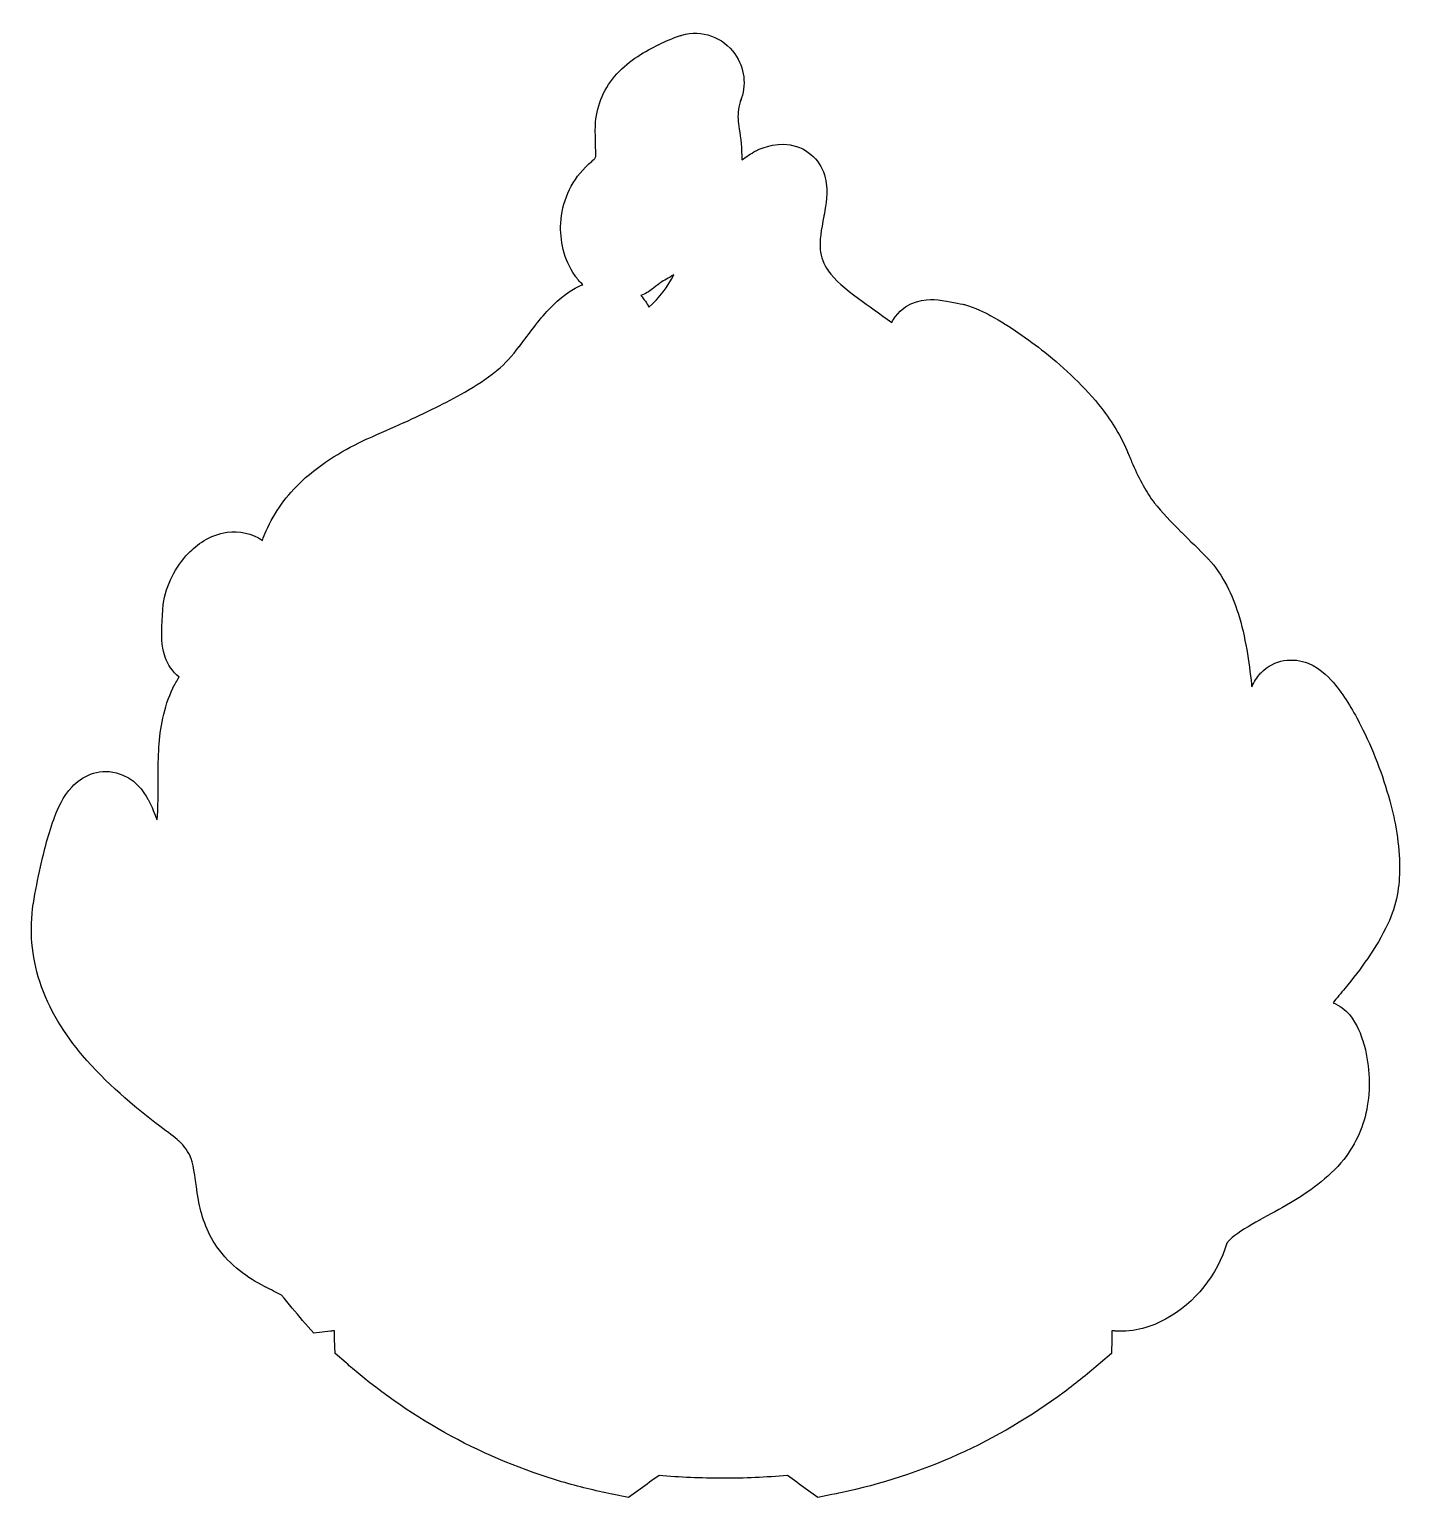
# Model space of a CAD drawing. Header units: millimetres. Extents: x 41 to 168, y 93 to 230.
import ezdxf

# ---------------------------------------------------------------- set-up
doc = ezdxf.new("R2010")
doc.units = ezdxf.units.MM
doc.layers.add('Board-outline', color=7, linetype='CONTINUOUS')

msp = doc.modelspace()

# ---------------------------------------------------------------- linework, layer by layer
at = {"layer": 'Board-outline', "color": 7}
for points in [[(101.600174, 229.262752), (101.664994, 229.284657), (101.731012, 229.303563)], [(99.587794, 228.431507), (99.605199, 228.439912), (99.622904, 228.448316)], [(107.181185, 223.199503), (107.2319, 223.333942)], [(106.961221, 221.523518), (106.96245, 221.507615), (106.96368, 221.491709)], [(108.603054, 218.543058), (108.621659, 218.552661), (108.640263, 218.561972)], [(92.788719, 217.03753), (92.796221, 217.045027), (92.803724, 217.052233)], [(93.582148, 217.761938), (93.617559, 217.80545), (93.654469, 217.847163)], [(93.750197, 218.04192), (93.751103, 218.051814), (93.75201, 218.062016)], [(114.929479, 212.520028), (114.925576, 212.497223), (114.921075, 212.474416)], [(114.590679, 209.419535), (114.592216, 209.403029), (114.593752, 209.386225)], [(115.325964, 207.43026), (115.330159, 207.424852), (115.334061, 207.419152)], [(91.818544, 206.955762), (91.817638, 206.956991), (91.817039, 206.95822)], [(99.791234, 206.333988), (99.778331, 206.325292), (99.765126, 206.317195)], [(99.098034, 205.798646), (99.05002, 205.759035), (99.000206, 205.721223)], [(118.126966, 204.834807), (118.128196, 204.833885)], [(125.14722, 204.732756), (125.152321, 204.732449), (125.157729, 204.732141)], [(89.214394, 203.640409), (89.224296, 203.651211), (89.234199, 203.662012)], [(127.8261, 204.30962), (127.908323, 204.293716), (127.989347, 204.273009)], [(130.380136, 203.263219), (130.406544, 203.249406), (130.432352, 203.23501)], [(86.640551, 200.370966), (86.649554, 200.382965), (86.658857, 200.394673)], [(135.430893, 199.852734), (135.437193, 199.84794), (135.4432, 199.842839)], [(84.441517, 198.050996), (84.385701, 198.004482)], [(140.739128, 194.609629), (140.740357, 194.608092), (140.741894, 194.606295)], [(75.930762, 193.314738), (75.935863, 193.317134), (75.940964, 193.319531)], [(72.497771, 191.788183), (72.509474, 191.793591), (72.521478, 191.798999)], [(143.173196, 190.450695), (143.150688, 190.506211)], [(143.624825, 189.403693), (143.62544, 189.402157)], [(66.450112, 187.877747), (66.450727, 187.878054)], [(145.60271, 185.87494), (145.606014, 185.870745), (145.60901, 185.866842)], [(148.121035, 183.141155), (148.122832, 183.139358)], [(55.901764, 181.155219), (55.91467, 181.168417), (55.927576, 181.181615)], [(150.568838, 180.697253), (150.596746, 180.668445), (150.624354, 180.639037)], [(53.570683, 176.295918), (53.576091, 176.358336), (53.584495, 176.420754)], [(153.386652, 175.619789), (153.387266, 175.617085), (153.388188, 175.614381)], [(53.442496, 174.181807), (53.44311, 174.215718), (53.444647, 174.249627)], [(155.506521, 170.048681), (155.517629, 170.060081), (155.528738, 170.071789)], [(154.637149, 169.000172), (154.637764, 168.99567), (154.638071, 168.990877)], [(162.372213, 169.005881), (162.393819, 168.980074), (162.415124, 168.953967)], [(164.765703, 165.215188), (164.770497, 165.205586), (164.77529, 165.195983)], [(53.171518, 163.144315), (53.171518, 163.144622)], [(52.160819, 158.331225), (52.171621, 158.31172), (52.18213, 158.291914)], [(53.079084, 157.569005), (53.079084, 157.575611), (53.079391, 157.58251)], [(167.47967, 158.173956), (167.481468, 158.167349), (167.483265, 158.160743)], [(43.518032, 156.749768), (43.527328, 156.773775), (43.536931, 156.797483)], [(52.948551, 156.541209), (52.957247, 156.521703), (52.965651, 156.502197)], [(42.176656, 152.027903), (42.179652, 152.041409), (42.182648, 152.054914)], [(168.391028, 151.939948), (168.391028, 151.935754), (168.391028, 151.931559)], [(41.510456, 148.602415), (41.51316, 148.62012), (41.515864, 148.637525)], [(164.998549, 135.806106), (165.008152, 135.776697), (165.016848, 135.74699)], [(46.084747, 134.514856), (46.08321, 134.516653), (46.081674, 134.518451)], [(55.021319, 126.581772), (55.01442, 126.588071), (55.007522, 126.594371)], [(56.157445, 124.955308), (56.152344, 124.969413), (56.147243, 124.98321)], [(158.259798, 120.823683), (158.257401, 120.821886), (158.254697, 120.820349)], [(155.416779, 119.237094), (155.431774, 119.245191)], [(63.030627, 113.027468), (63.011422, 113.037071), (62.992516, 113.046973)], [(69.119985, 108.907885), (67.556533, 108.728128), (66.520034, 109.911969)], [(146.663858, 110.020901), (146.654562, 110.016099), (146.645267, 110.010998)], [(70.554999, 105.952332), (69.527502, 106.821683), (69.493592, 108.166971)], [(141.661415, 108.166365), (141.627504, 106.830079), (140.611111, 105.961629)], [(141.962101, 108.920183), (141.919189, 108.923483), (141.876577, 108.928285)], [(97.867979, 94.228244), (96.785867, 93.441117)], [(115.677518, 93.720198), (114.36884, 93.441117), (113.287027, 94.228244)], [(95.262327, 93.766117), (95.246723, 93.769417)], [(96.785867, 93.441117), (95.266228, 93.76521)]]:
    msp.add_lwpolyline(points, dxfattribs=at)
msp.add_lwpolyline([(98.683314, 204.034437)], close=True, dxfattribs=at)
for points in [[(99.622904, 228.448316), (100.199169, 228.717668), (100.872606, 229.01719), (101.600174, 229.262752)], [(101.731012, 229.303563), (103.599001, 229.840358), (105.566503, 229.107175), (106.660234, 227.566063)], [(95.704673, 225.70372), (96.885749, 226.98441), (98.374915, 227.8454), (99.587794, 228.431507)], [(106.660234, 227.566063), (107.588055, 226.284692), (107.751525, 224.604491), (107.181185, 223.199503)], [(93.726202, 221.228829), (93.869768, 222.857515), (94.560092, 224.474304), (95.704673, 225.70372)], [(107.2319, 223.333942), (107.008246, 222.697052), (106.918359, 222.067373), (106.961221, 221.523518)], [(93.75201, 218.062016), (93.771437, 218.269696), (93.645798, 220.38762), (93.726202, 221.228829)], [(106.96368, 221.491709), (106.980756, 221.240899), (107.022639, 220.918244), (107.075012, 220.566543)], [(107.075012, 220.566543), (107.200426, 219.773838), (107.304532, 218.766781), (107.308479, 217.709719)], [(107.308479, 217.709719), (107.708922, 218.011759), (108.132077, 218.301468), (108.603054, 218.543058)], [(108.640263, 218.561972), (109.327574, 218.902531), (110.781684, 219.475698), (112.36944, 218.967388)], [(112.36944, 218.967388), (114.025658, 218.443174), (114.995893, 216.97304), (115.154543, 215.512192)], [(90.490656, 211.83943), (90.586505, 213.732981), (91.379578, 215.644397), (92.788719, 217.03753)], [(92.803724, 217.052233), (92.940128, 217.185213), (93.590394, 217.77206), (93.582148, 217.761938)], [(93.654469, 217.847163), (93.713349, 217.914178), (93.747896, 218.015377), (93.750197, 218.04192)], [(115.154543, 215.512192), (115.29951, 214.29244), (115.024506, 213.041926), (114.929479, 212.520028)], [(91.817039, 206.95822), (90.756316, 208.473132), (90.409839, 210.265773), (90.490656, 211.83943)], [(114.921075, 212.474416), (114.670668, 211.21045), (114.518046, 210.186604), (114.590679, 209.419535)], [(114.593752, 209.386225), (114.65018, 208.709362), (114.911762, 208.005403), (115.325964, 207.43026)], [(115.334061, 207.419152), (115.942037, 206.566801), (116.923587, 205.730535), (118.126966, 204.834807)], [(89.234199, 203.662012), (89.933004, 204.410224), (90.948303, 205.405734), (92.32389, 206.042598)], [(92.543253, 206.122721), (92.262255, 206.392594), (92.015538, 206.674983), (91.818544, 206.955762)], [(92.32389, 206.042598), (92.388581, 206.07257), (92.474125, 206.093943), (92.543253, 206.122721)], [(98.683314, 204.034426), (99.635559, 204.91862), (100.436209, 205.935271), (101.000282, 207.032291)], [(99.765126, 206.317195), (99.630099, 206.230747), (99.408911, 206.056594), (99.098034, 205.798646)], [(101.000282, 207.032291), (100.519805, 206.759546), (100.022109, 206.485181), (99.791234, 206.333988)], [(99.000206, 205.721223), (98.695592, 205.489155), (98.329581, 205.281193), (97.932198, 205.106645)], [(97.932198, 205.106645), (98.238605, 204.770077), (98.487886, 204.405113), (98.683314, 204.034437)], [(118.128196, 204.833885), (119.038199, 204.165773), (120.1263, 203.416497), (121.231091, 202.617445)], [(121.577391, 203.174406), (122.701802, 204.687257), (124.427046, 204.765548), (125.14722, 204.732756)], [(125.157729, 204.732141), (126.168574, 204.682557), (127.27217, 204.418234), (127.8261, 204.30962)], [(86.658857, 200.394673), (87.28217, 201.198468), (88.273168, 202.612732), (89.214394, 203.640409)], [(127.989347, 204.273009), (128.944895, 204.029532), (129.910743, 203.511579), (130.380136, 203.263219)], [(130.432352, 203.23501), (132.229245, 202.238242), (133.889875, 201.073334), (135.430893, 199.852734)], [(121.231091, 202.617445), (121.326407, 202.806291), (121.441483, 202.99249), (121.577391, 203.174406)], [(84.600863, 198.182434), (85.317702, 198.775635), (85.994635, 199.520686), (86.640551, 200.370966)], [(135.4432, 199.842839), (137.315441, 198.344002), (139.163808, 196.626182), (140.739128, 194.609629)], [(81.591294, 196.149947), (82.640585, 196.753016), (83.605383, 197.374047), (84.441517, 198.050996)], [(84.385701, 198.004482), (84.44987, 198.059065), (84.579846, 198.165241), (84.600863, 198.182434)], [(75.940964, 193.319531), (77.899358, 194.21386), (79.809642, 195.131265), (81.591294, 196.149947)], [(140.741894, 194.606295), (141.681246, 193.400387), (142.555195, 192.016604), (143.173196, 190.450695)], [(72.521478, 191.798999), (73.713683, 192.340966), (74.861263, 192.821424), (75.930762, 193.314738)], [(66.450727, 187.878054), (68.299901, 189.60747), (70.45244, 190.836975), (72.497771, 191.788183)], [(143.150688, 190.506211), (143.302861, 190.142076), (143.472986, 189.746678), (143.624825, 189.403693)], [(143.62544, 189.402157), (144.232326, 188.033692), (144.860115, 186.825044), (145.60271, 185.87494)], [(63.130856, 183.249212), (63.915743, 185.015713), (65.071188, 186.591418), (66.450112, 187.877747)], [(145.60901, 185.866842), (146.290152, 184.988997), (147.164694, 184.102071), (148.121035, 183.141155)], [(55.927576, 181.181615), (56.664654, 181.933996), (57.867947, 182.889377), (59.50821, 183.124975)], [(59.50821, 183.124975), (60.639768, 183.291744), (61.822268, 183.017196), (62.781554, 182.367558)], [(62.781554, 182.367558), (62.892879, 182.663576), (63.000693, 182.96135), (63.130856, 183.249212)], [(148.122832, 183.139358), (148.885461, 182.374409), (149.761676, 181.519596), (150.568838, 180.697253)], [(53.584495, 176.420754), (53.825728, 178.262568), (54.727133, 179.926367), (55.901764, 181.155219)], [(150.624354, 180.639037), (152.049831, 179.106619), (152.871153, 177.249255), (153.386652, 175.619789)], [(53.444647, 174.249627), (53.471041, 174.913752), (53.509263, 175.602109), (53.570683, 176.295918)], [(153.388188, 175.614381), (154.094299, 173.367016), (154.404968, 171.056236), (154.637149, 169.000172)], [(53.747985, 171.531442), (53.37934, 172.610058), (53.435239, 173.758408), (53.442496, 174.181807)], [(55.046158, 169.676307), (54.430615, 170.171704), (53.983, 170.834971), (53.747985, 171.531442)], [(155.528738, 170.071789), (156.747873, 171.328561), (158.520854, 171.517133), (159.899799, 170.950442)], [(159.899799, 170.950442), (161.194747, 170.42249), (161.991622, 169.454437), (162.372213, 169.005881)], [(54.478996, 168.651512), (54.647024, 169.011446), (54.850157, 169.340766), (55.046158, 169.676307)], [(154.662078, 168.753207), (154.865148, 169.193901), (155.118142, 169.639649), (155.506521, 170.048681)], [(53.171518, 163.144622), (53.27687, 164.891145), (53.612468, 166.821077), (54.478996, 168.651512)], [(154.638071, 168.990877), (154.646813, 168.911286), (154.653477, 168.833211), (154.662078, 168.753207)], [(162.415124, 168.953967), (163.405613, 167.732065), (164.15546, 166.398288), (164.765703, 165.215188)], [(164.77529, 165.195983), (165.909792, 162.957534), (166.820384, 160.601673), (167.47967, 158.173956)], [(53.079391, 157.58251), (53.125478, 159.045565), (53.062661, 161.365599), (53.171518, 163.144315)], [(45.110285, 159.483557), (45.949912, 160.396982), (47.472635, 161.233133), (49.238275, 160.772129)], [(49.238275, 160.772129), (50.909345, 160.343615), (51.80198, 158.991364), (52.160819, 158.331225)], [(43.536931, 156.797483), (43.790258, 157.426412), (44.241391, 158.543545), (45.110285, 159.483557)], [(52.18213, 158.291914), (52.49697, 157.691516), (52.83456, 156.794425), (52.948551, 156.541209)], [(53.015165, 156.395666), (53.025198, 156.57639), (53.050405, 156.748814), (53.058377, 156.930722)], [(53.058377, 156.930722), (53.065952, 157.111002), (53.073096, 157.347076), (53.079084, 157.569005)], [(167.483265, 158.160743), (167.993844, 156.246046), (168.393253, 154.131001), (168.391028, 151.939948)], [(42.182648, 152.054914), (42.511465, 153.511829), (42.90544, 155.150482), (43.518032, 156.749768)], [(52.965651, 156.502197), (52.98179, 156.464947), (52.999011, 156.432751), (53.015165, 156.395666)], [(41.515864, 148.637525), (41.706603, 149.797999), (41.94058, 150.935279), (42.176656, 152.027903)], [(168.391028, 151.931559), (168.38499, 150.340992), (168.144737, 148.473125), (167.288209, 146.732258)], [(42.104326, 141.398537), (41.34727, 143.711587), (41.145407, 146.202843), (41.510456, 148.602415)], [(167.288209, 146.732258), (166.22085, 144.468326), (164.732699, 142.474096), (163.325266, 140.768338)], [(46.081674, 134.518451), (44.451555, 136.44821), (42.957014, 138.759846), (42.104326, 141.398537)], [(163.325266, 140.768338), (162.936111, 140.291059), (162.567939, 139.851644), (162.208344, 139.417348)], [(162.208344, 139.417348), (162.828154, 139.14981), (163.366754, 138.760327), (163.728283, 138.31603)], [(163.728283, 138.31603), (164.477159, 137.403306), (164.817393, 136.368674), (164.998549, 135.806106)], [(165.016848, 135.74699), (165.585581, 133.847273), (165.731732, 131.800154), (165.394357, 129.812477)], [(53.263119, 127.945361), (50.803484, 129.828278), (48.252367, 131.95673), (46.084747, 134.514856)], [(165.394357, 129.812477), (165.096298, 128.05431), (164.361941, 126.313097), (163.202224, 124.863449)], [(55.007522, 126.594371), (54.637425, 126.932875), (54.0226, 127.351658), (53.263119, 127.945361)], [(56.147243, 124.98321), (55.944807, 125.534532), (55.551579, 126.102801), (55.021319, 126.581772)], [(56.846143, 121.119002), (56.537214, 122.865855), (56.45603, 124.166369), (56.157445, 124.955308)], [(163.202224, 124.863449), (161.769004, 123.061845), (159.850017, 121.766479), (158.259798, 120.823683)], [(58.568641, 116.738339), (57.580671, 118.139167), (57.086913, 119.726895), (56.846143, 121.119002)], [(158.254697, 120.820349), (157.300971, 120.257553), (156.284866, 119.716054), (155.416779, 119.237094)], [(155.431774, 119.245191), (154.3772, 118.655534), (153.468785, 118.127811), (152.832125, 117.592614)], [(152.832125, 117.592614), (152.458568, 117.272602), (152.336728, 117.023451), (152.352286, 117.074365)], [(62.992516, 113.046973), (61.469046, 113.838152), (59.77918, 115.002552), (58.568641, 116.738339)], [(152.352286, 117.074365), (151.464402, 114.164852), (149.410817, 111.517532), (146.663858, 110.020901)], [(64.546064, 112.264348), (64.060617, 112.511512), (63.572873, 112.755614), (63.030627, 113.027468)], [(66.520034, 109.911969), (65.881548, 110.641147), (65.204266, 111.45096), (64.546064, 112.264348)], [(146.645267, 110.010998), (145.40662, 109.347369), (143.775675, 108.774932), (141.962101, 108.920183)], [(69.478289, 108.948997), (69.358703, 108.935238), (69.239654, 108.921652), (69.119985, 108.907885)], [(69.493592, 108.166971), (69.487246, 108.419149), (69.484527, 108.690371), (69.478289, 108.948997)], [(141.676718, 108.951091), (141.670495, 108.691155), (141.667868, 108.420395), (141.661415, 108.166365)], [(141.876577, 108.928285), (141.810312, 108.935503), (141.743728, 108.943661), (141.676718, 108.951091)], [(71.156972, 105.443085), (70.955997, 105.613113), (70.754642, 105.783425), (70.554999, 105.952332)], [(90.563571, 94.92445), (83.455066, 97.015724), (76.789891, 100.622177), (71.156972, 105.443085)], [(140.611111, 105.961629), (139.5544, 105.05877), (138.42653, 104.119149), (137.239339, 103.240144)], [(137.239339, 103.240144), (131.106151, 98.668444), (123.966259, 95.450634), (116.475448, 93.890346)], [(99.618084, 95.500911), (99.03463, 95.076603), (98.450995, 94.652368), (97.867979, 94.228244)], [(105.518086, 95.261742), (103.519075, 95.220744), (101.551507, 95.333747), (99.618084, 95.500911)], [(111.536022, 95.501511), (109.559308, 95.330735), (107.551318, 95.219754), (105.518086, 95.261742)], [(113.287027, 94.228244), (112.703722, 94.652579), (112.119768, 95.076991), (111.536022, 95.501511)], [(95.246723, 93.769417), (93.701715, 94.088505), (92.129285, 94.459236), (90.563571, 94.92445)], [(95.266228, 93.76521), (95.264937, 93.765472), (95.263619, 93.76584), (95.262327, 93.766117)], [(116.475448, 93.890346), (116.209603, 93.833627), (115.943596, 93.776931), (115.677518, 93.720198)]]:
    msp.add_open_spline(points, degree=3, dxfattribs=at)

doc.saveas('drawing.dxf')
